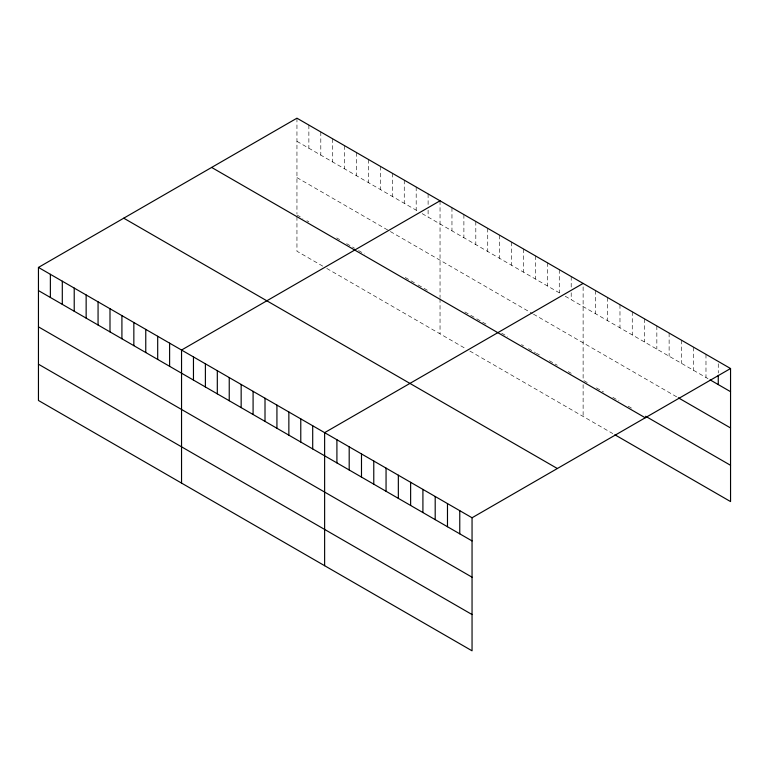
<?xml version="1.0" encoding="UTF-8"?>
<svg xmlns="http://www.w3.org/2000/svg" width="769" height="769" viewBox="0 0 769 769"><rect width="100%" height="100%" fill="white"/><g stroke="black" fill="none" stroke-linecap="round" stroke-linejoin="round"><path stroke-width="0.58" stroke-dasharray="3.85 2.88" d="M296.949 141.342L418.173 211.34M422.152 213.628L561.264 293.95M565.244 296.238L708.028 378.675M296.949 177.61L389.364 230.96M390.354 231.536L532.446 313.569M533.446 314.146L677.316 397.208M296.949 214.964L302.909 218.415M306.889 220.703L308.869 221.857M336.697 237.919L339.677 239.64M346.636 243.658L354.576 248.243M358.556 250.54L364.516 253.981M405.263 277.503L416.192 283.809M418.173 284.963L428.112 290.692M464.88 311.926L475.809 318.231M476.799 318.808L487.729 325.114M501.648 333.15L507.607 336.591M521.517 344.627L523.506 345.771M528.476 348.636L535.426 352.654M536.426 353.231L539.405 354.951M549.345 360.69L557.294 365.275M568.224 371.59L571.204 373.311M587.218 382.558L583.123 380.194L583.123 283.415M596.436 387.874L603.598 392.017M612.816 397.333L618.958 400.88M628.167 406.195L632.262 408.56M322.788 266.151L296.949 251.232L296.949 216.07M326.758 268.439L465.87 348.761M469.849 351.058L612.816 433.591M718.265 363.747L718.265 373.013M705.98 354.336L705.98 377.502M693.696 347.252L693.696 370.408M681.411 340.158L681.411 363.314M669.126 333.064L669.126 356.22M656.841 325.969L656.841 349.126M644.557 318.875L644.557 342.032M632.262 311.781L632.262 334.938M619.977 304.687L619.977 327.844M607.693 297.593L607.693 320.75M595.408 290.509L595.408 313.665M583.123 384.587L583.123 416.452M571.204 276.523L571.204 288.106M571.204 292.739L571.204 299.679M559.274 269.64L559.274 292.797M547.355 262.758L547.355 285.914M535.426 255.875L535.426 279.032M523.506 248.993L523.506 272.149M511.577 242.11L511.577 265.267M499.658 235.218L499.658 258.374M487.729 228.335L487.729 251.492M475.809 221.453L475.809 244.609M463.89 214.57L463.89 237.727M451.961 207.688L451.961 230.844M440.041 200.796L440.041 297.584M440.041 298.68L440.041 333.842M428.112 193.913L428.112 205.496M428.112 210.129L428.112 217.069M416.192 187.03L416.192 210.187M404.263 180.148L404.263 203.304M392.344 173.265L392.344 196.422M380.415 166.383L380.415 189.539M368.495 159.491L368.495 182.647M356.566 152.608L356.566 175.765M344.647 145.726L344.647 168.882M332.717 138.843L332.717 161.999M320.798 131.96L320.798 155.117M308.869 125.068L308.869 148.234M296.949 118.186L296.949 213.84"/><path stroke-width="1.15" d="M38.45 267.429L472.051 517.768L472.051 650.814L38.45 400.476L38.45 267.429L296.949 118.186L730.55 368.524L730.55 501.571L614.864 434.773M440.041 200.796L181.542 350.039L181.542 483.086M583.123 283.415L324.624 432.659L324.624 565.696M472.051 517.768L730.55 368.524M710.075 379.857L730.55 391.681M678.335 397.804L730.55 427.949M645.576 416.25L730.55 465.303M211.648 167.44L645.249 417.778M123.751 218.185L557.352 468.523M38.45 290.586L472.051 540.924M38.45 326.854L472.051 577.192M38.45 364.208L472.051 614.546M718.265 375.33L718.265 384.587M459.766 510.674L459.766 533.83M447.481 503.58L447.481 526.736M435.196 496.486L435.196 519.652M422.912 489.401L422.912 512.558M410.627 482.307L410.627 505.464M398.342 475.213L398.342 498.37M386.057 468.119L386.057 491.276M373.772 461.025L373.772 484.182M361.488 453.931L361.488 477.088M349.193 446.837L349.193 469.994M336.909 439.743L336.909 462.9M312.704 425.766L312.704 448.923M300.775 418.884L300.775 442.04M288.856 412.001L288.856 435.158M276.927 405.119L276.927 428.275M265.007 398.236L265.007 421.393M253.088 391.344L253.088 414.501M241.158 384.462L241.158 407.618M229.239 377.579L229.239 400.736M217.31 370.696L217.31 393.853M205.39 363.814L205.39 386.97M193.461 356.931L193.461 380.088M169.613 343.157L169.613 366.313M157.693 336.274L157.693 359.431M145.764 329.392L145.764 352.548M133.844 322.509L133.844 345.666M121.915 315.617L121.915 338.773M109.996 308.734L109.996 331.891M98.067 301.852L98.067 325.008M86.147 294.969L86.147 318.126M74.218 288.087L74.218 311.243M62.299 281.204L62.299 304.361M50.37 274.312L50.37 297.468"/></g></svg>
